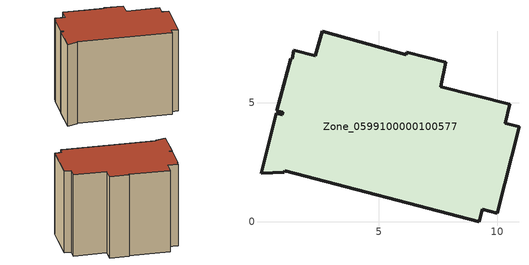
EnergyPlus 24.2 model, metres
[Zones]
Zone_0599100000100577
 floor ground (C_G): 7.61,5.69 10.52,4.95 10.33,4.15 10.91,3.99 9.99,0.34 9.36,0.51 9.23,0 1.03,2.15 1.01,2.08 0.04,2.04 0.68,4.57 0.94,4.51 0.95,4.61 0.7,4.68 1.29,6.86 1.35,6.87 1.41,7.22 2.33,6.98 2.61,8.01 6.15,7.03 6.17,7.13 7.83,6.71 z0
 wall outside (C_F): 1.03,2.15 9.23,0 9.36,0.51 9.99,0.34 10.91,3.99 10.33,4.15 10.52,4.95 7.61,5.69 7.83,6.71 6.17,7.13 6.15,7.03 2.61,8.01 2.33,6.98 1.41,7.22 1.35,6.87 1.29,6.86 0.7,4.68 0.95,4.61 0.94,4.51 0.68,4.57 0.04,2.04 1.01,2.08 1.03,2.15 z0:7.87
 roof outside (C_R): 1.35,6.87 1.29,6.86 0.7,4.68 0.95,4.61 0.94,4.51 0.68,4.57 0.04,2.04 1.01,2.08 1.03,2.15 9.23,0 9.36,0.51 9.99,0.34 10.91,3.99 10.33,4.15 10.52,4.95 7.61,5.69 7.83,6.71 6.17,7.13 6.15,7.03 2.61,8.01 2.33,6.98 1.41,7.22 z7.87
[BUILDING]
Pand.0599100000100577: North Axis=0; Terrain=City; Loads Convergence Tolerance Value=0.04; Temperature Convergence Tolerance Value=0.4; Solar Distribution=FullExterior; Maximum Number of Warmup Days=25; Minimum Number of Warmup Days=1
[Site:Location]
Rotterdam.The.Hague.AP_ZH_NLD Design_Conditions: Latitude=51.96; Longitude=4.45; Time Zone=1; Elevation=-4.5
[SITE:GROUNDTEMPERATURE:BUILDINGSURFACE]
18, 18, 18, 18, 18, 18, 18, 18, 18, 18, 18, 18
[MATERIAL] Thermal Absorptance=0.9; Solar Absorptance=0.7; Visible Absorptance=0.7
Name | Roughness | Thickness | Conductivity | Density | Specific Heat
G.TC.1946 | MediumSmooth | 0.15 | 1 | 540 | 1210
F.TC.1946 | Rough | 0.3 | 0.857143 | 1920 | 840
R.TC.1946 | MediumRough | 0.2 | 0.909091 | 1500 | 1000
[CONSTRUCTION]
C_G: G.TC.1946
C_F: F.TC.1946
C_R: R.TC.1946
[ZONE]
Zone_0599100000100577: Type=1; Multiplier=1; Ceiling Height=Autocalculate; Volume=Autocalculate; Floor Area=autocalculate; Part of Total Floor Area=Yes
[ZONEINFILTRATION:DESIGNFLOWRATE]
Infil_Zone_0599100000100577: Zone or ZoneList or Space or SpaceList=Zone_0599100000100577; Schedule=AlwaysOn; Design Flow Rate Calculation Method=Flow/Area; Flow Rate per Floor Area=0.003; Constant Term Coefficient=1; Temperature Term Coefficient=0; Velocity Term Coefficient=0; Velocity Squared Term Coefficient=0
[HVACTEMPLATE:ZONE:IDEALLOADSAIRSYSTEM]
Zone_0599100000100577: Maximum Heating Supply Air Temperature=50; Minimum Cooling Supply Air Temperature=13; Maximum Heating Supply Air Humidity Ratio=0.0156; Minimum Cooling Supply Air Humidity Ratio=0.0077; Heating Limit=NoLimit; Cooling Limit=NoLimit; Dehumidification Control Type=ConstantSensibleHeatRatio; Cooling Sensible Heat Ratio=0.7; Dehumidification Setpoint=60; Humidification Control Type=None; Humidification Setpoint=30; Outdoor Air Method=None; Outdoor Air Flow Rate per Person=0.00944; Outdoor Air Flow Rate per Zone Floor Area=0; Outdoor Air Flow Rate per Zone=0; Demand Controlled Ventilation Type=None; Outdoor Air Economizer Type=NoEconomizer; Heat Recovery Type=None; Sensible Heat Recovery Effectiveness=0.7; Latent Heat Recovery Effectiveness=0.65
[ZONECONTROL:THERMOSTAT]
ThermostatControl_Zone_0599100000100577: Zone or ZoneList=Zone_0599100000100577; Control Type Schedule=DualSetpointControlType; Control 1=Thermostat_Zone_0599100000100577; Temperature Difference Between Cutout And Setpoint=0
[THERMOSTATSETPOINT:DUALSETPOINT]
Thermostat_Zone_0599100000100577: Heating Setpoint Temperature Schedule=HeatingSetpoint_Zone_0599100000100577; Cooling Setpoint Temperature Schedule=CoolingSetpoint_Zone_0599100000100577
[SCHEDULE:COMPACT]
HeatingSetpoint_Zone_0599100000100577: Through: 12/31, For: AllDays, Until: 24:00, 21
CoolingSetpoint_Zone_0599100000100577: Through: 12/31, For: AllDays, Until: 24:00, 24
DualSetpointControlType: Through: 12/31, For: AllDays, Until: 24:00, 4
AlwaysOn: Through: 12/31, For: AllDays, Until: 24:00, 1
